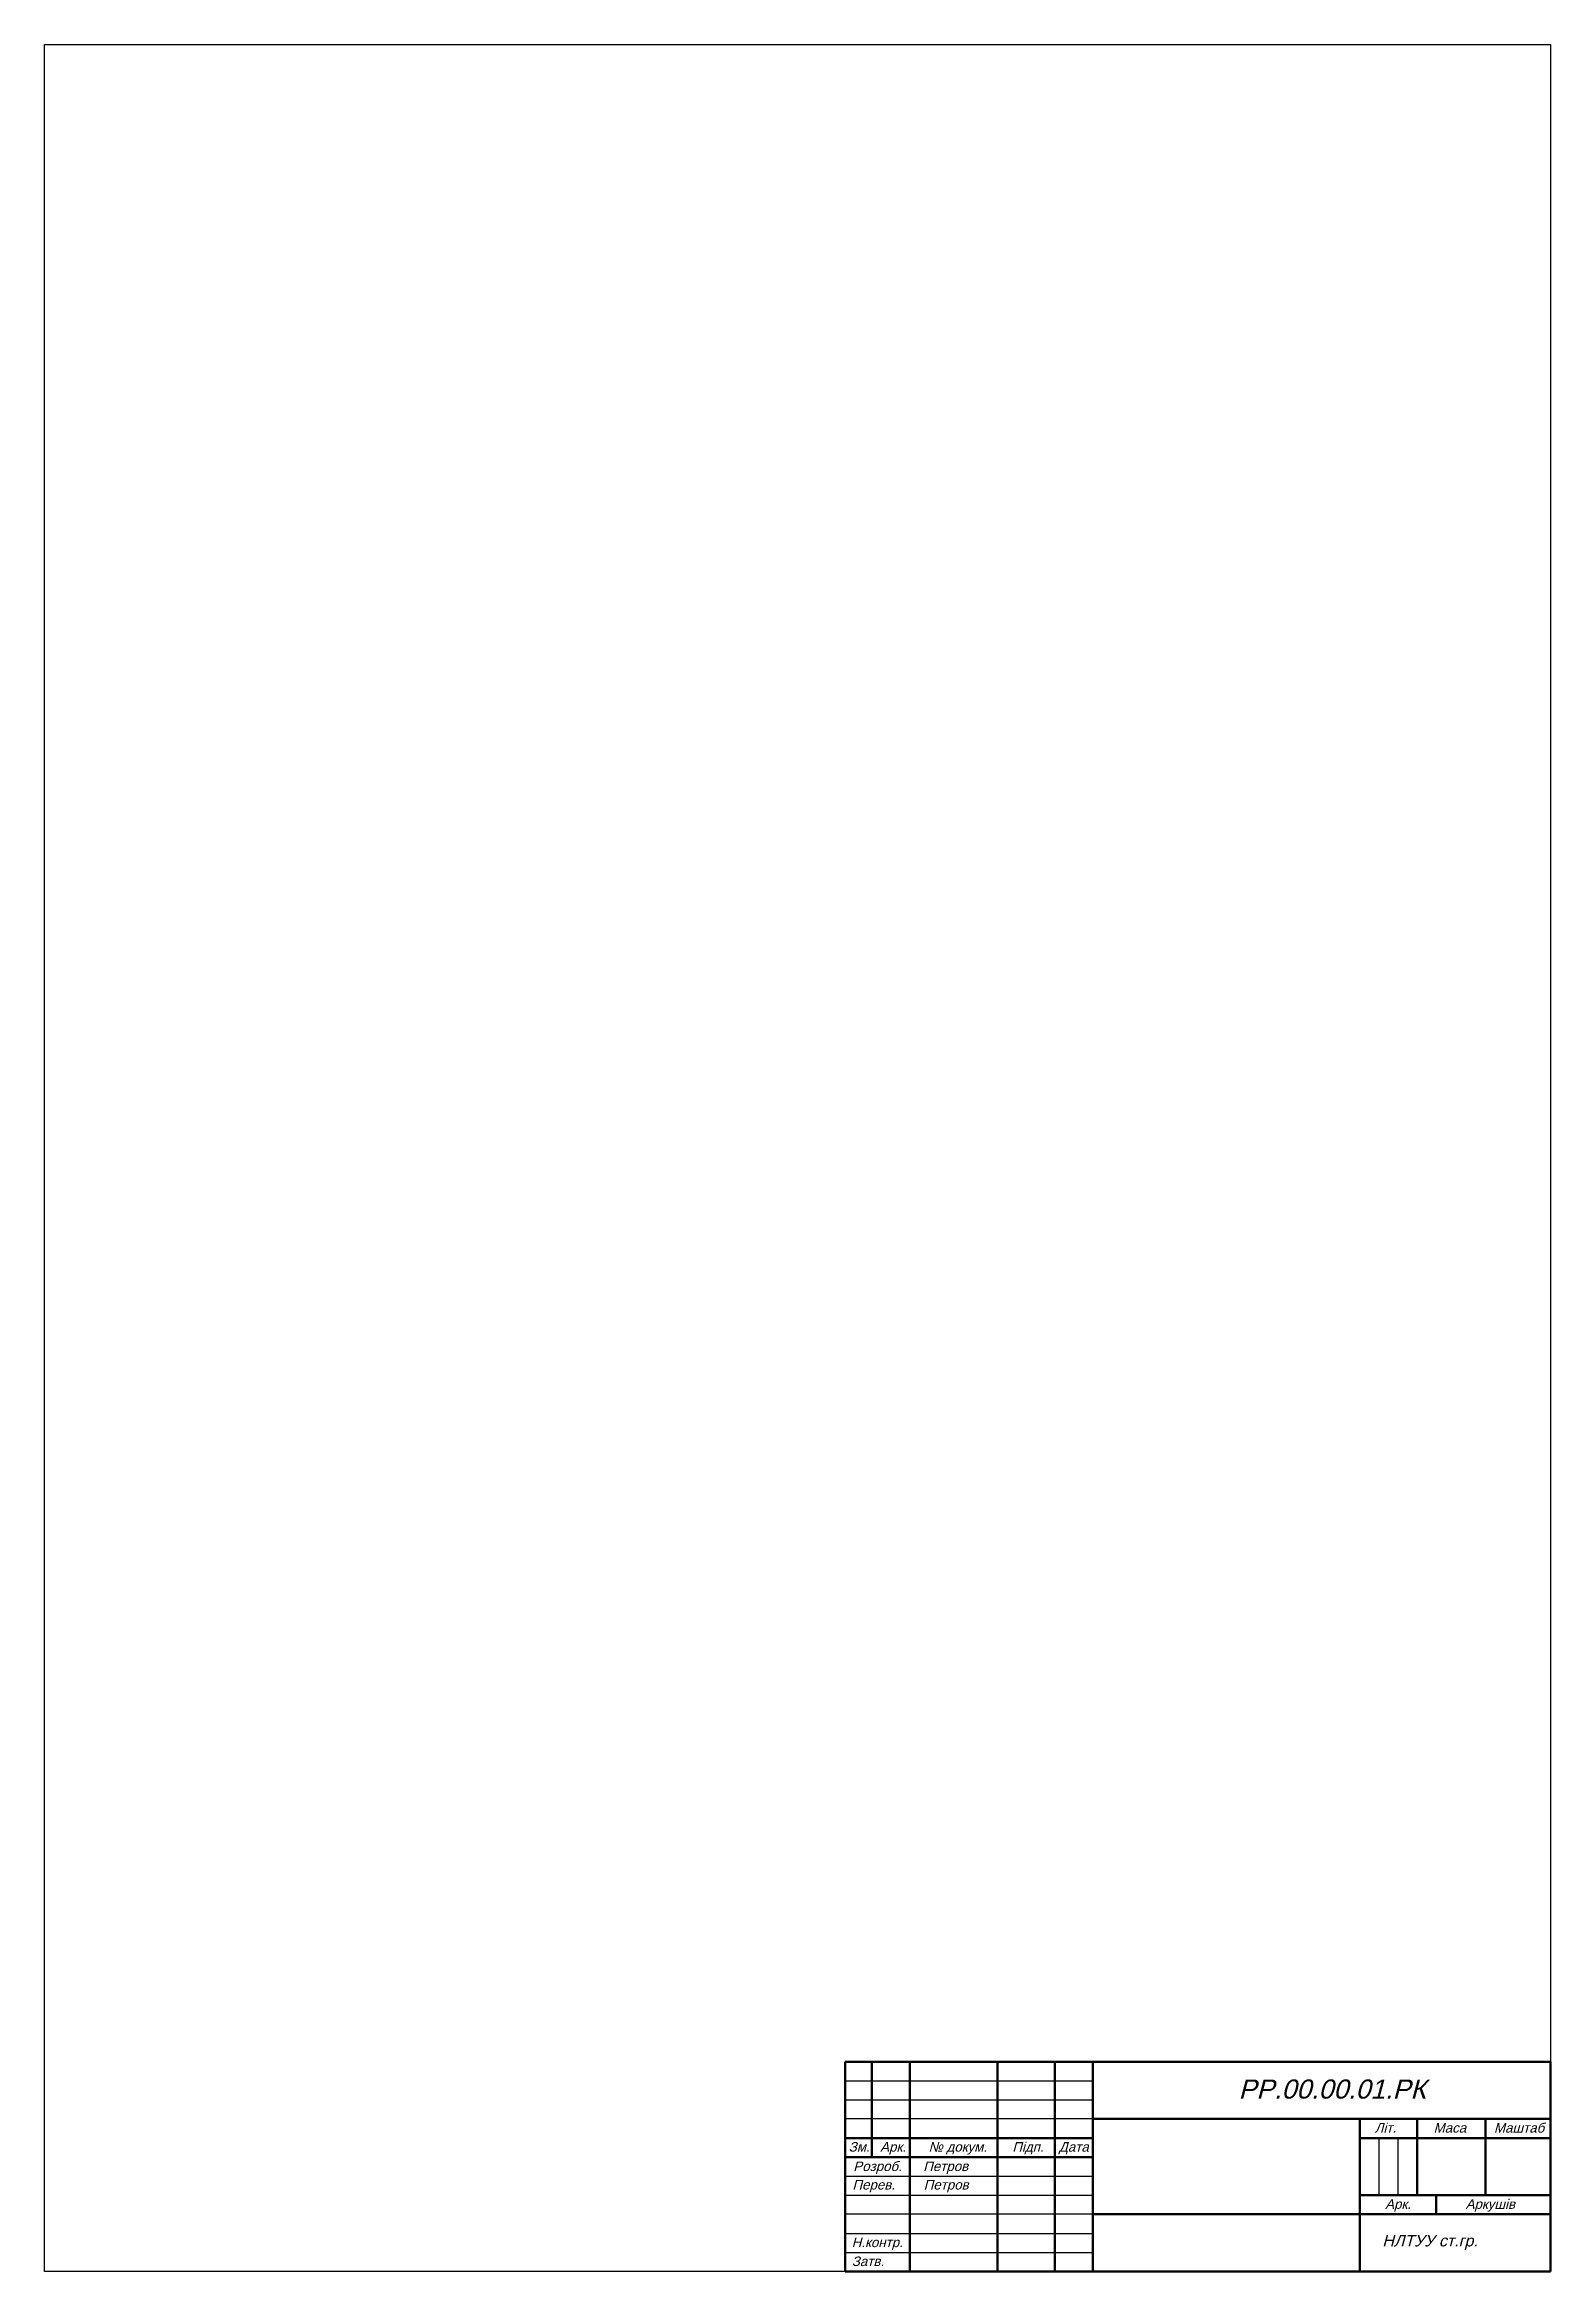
# Paper-space layout 'А2вертик' of a CAD drawing. Header units: millimetres. Extents: x 0 to 395, y -2 to 581.
import ezdxf

# ---------------------------------------------------------------- set-up
doc = ezdxf.new("R2010")
doc.units = ezdxf.units.MM
doc.layers.add('Контур', color=7, linetype='Continuous', lineweight=50)
doc.styles.add('пiдпис', font='arial.ttf', dxfattribs={"oblique": 15})

psp = doc.layouts.new('А2вертик')

# ---------------------------------------------------------------- linework, layer by layer
at = {"ltscale": 0.5}
for p, q in [((0.05, -2.5), (0.05, 581.5)), ((0.05, 581.5), (395, 581.5)), ((395, 581.5), (395, -2.5)), ((395, -2.5), (0.05, -2.5))]:
    psp.add_line(p, q, dxfattribs=at)
for p, q in [((210, 47.5), (275, 47.5)), ((210, 42.5), (275, 42.5)), ((275, 37.5), (210, 37.5)), ((350, 32.5), (350, 17.5)), ((355, 32.5), (355, 17.5)), ((210, 22.5), (275, 22.5)), ((210, 17.5), (275, 17.5)), ((275, 12.5), (210, 12.5)), ((345, 17.5), (345, 12.5)), ((210, 7.5), (275, 7.5)), ((210, 2.5), (275, 2.5))]:
    psp.add_line(p, q)
psp.add_lwpolyline([(210, -2.5), (0.05, -2.5), (0.05, 581.5), (395, 581.5), (395, 52.5), (210, 52.5), (210, -2.5)], close=True, dxfattribs=at)
at = {"layer": 'Контур'}
for p, q in [((210, -2.5), (210, 52.5)), ((210, 52.5), (395, 52.5)), ((217, 27.5), (217, 52.5)), ((227, -2.5), (227, 52.5)), ((250, -2.5), (250, 52.5)), ((265, -2.5), (265, 52.5)), ((275, -2.5), (275, 52.5)), ((395, 52.5), (395, -2.5)), ((275, 37.5), (395, 37.5)), ((345, -2.5), (345, 37.5)), ((360, 17.5), (360, 37.5)), ((378, 17.5), (378, 37.5)), ((210, 32.5), (275, 32.5)), ((345, 32.5), (395, 32.5)), ((210, 27.5), (275, 27.5)), ((275, 12.5), (395, 12.5)), ((345, 17.5), (395, 17.5)), ((365, 17.5), (365, 12.5)), ((395, -2.5), (210, -2.5))]:
    psp.add_line(p, q, dxfattribs=at)

# ---------------------------------------------------------------- texts
at = {"attachment_point": 1, "style": 'пiдпис'}
for s, insert, char_height, width in [('{\\fArial|b0|i0|c204|p34;РР.00.00.01.РК}', (313.2, 47.84), 5, 57), ('{\\fArial|b0|i0|c204|p34;Літ.}', (348.9, 36.42), 2.5, 7), ('{\\fArial|b0|i0|c204|p34;Маса}', (364.36, 36.42), 2.5, 7), ('{\\fArial|b0|i0|c204|p34;Маштаб}', (380.18, 36.42), 2.5, 7), ('{\\fArial|b0|i0|c204|p34;Зм.}', (210.97, 31.42), 2.5, 7), ('{\\fArial|b0|i0|c204|p34;Арк.}', (219.2, 31.42), 2.5, 7), ('{\\fArial|b0|i0|c204|p34;№ докум.}', (231.89, 31.42), 2.5, 18.5), ('{\\fArial|b0|i0|c204|p34;Підп.}', (253.89, 31.42), 2.5, 7), ('{\\fArial|b0|i0|c204|p34;Дата}', (266.06, 31.42), 2.5, 7), ('{\\fArial|b0|i0|c204|p34;Розроб.}', (212.17, 26.34), 2.5, 16.8333), ('{\\fArial|b0|i0|c204|p34;Петров}', (230.51, 26.34), 2.5, 16.8333), ('{\\fArial|b0|i0|c204|p34;Перев.}', (211.94, 21.49), 2.5, 7), ('{\\fArial|b0|i0|c204|p34;Петров}', (230.63, 21.49), 2.5, 7), ('{\\fArial|b0|i0|c204|p34;Арк.}', (351.64, 16.42), 2.5, 7), ('{\\fArial|b0|i0|c204|p34;Аркушів}', (372.74, 16.42), 2.5, 7), ('{\\fArial|b0|i0|c204|p34;Н.контр.}', (211.74, 6.38), 2.5, 13.5), ('{\\fArial|b0|i0|c204|p34;НЛТУУ ст.гр.}', (350.9, 7.07), 3, 29.1667), ('{\\fArial|b0|i0|c204|p34;Затв.}', (211.77, 1.42), 2.5, 7)]:
    psp.add_mtext(s, dxfattribs=dict(at, insert=insert, char_height=char_height, width=width))

# ---------------------------------------------------------------- viewports
at = {"layer": '0', "ltscale": 0.5}
vp = psp.add_viewport(center=(197.52, 289.5), size=(394.95, 583.996), view_center_point=(167.95, 326.54), view_height=1266.714, dxfattribs=at)
vp.dxf.flags = 0x10000  # cut along an outline
vp.dxf.clipping_boundary_handle = psp.add_lwpolyline([(210, -2.5), (0.05, -2.5), (0.05, 581.5), (395, 581.5), (395, 52.5), (210, 52.5), (210, -2.5)], format="xyb", close=True, dxfattribs={"invisible": 1}).dxf.handle

doc.saveas('drawing.dxf')
